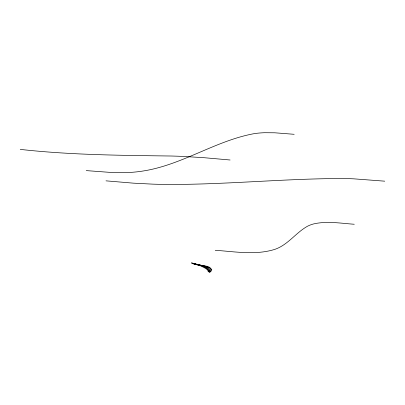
<?xml version="1.0" encoding="UTF-8"?>
<svg xmlns="http://www.w3.org/2000/svg" width="405" height="405" viewBox="0 0 405 405"><rect width="100%" height="100%" fill="white"/><g stroke="black" fill="none" stroke-linecap="round" stroke-linejoin="round"><path stroke-width="0.61" d="M294.167 134.303L274.782 132.794L264.485 132.713A400.418 179.486 64.3 0 0 254.31 133.625C215.683 140.621 182.402 164.789 143.481 170.945A596.499 267.376 64.3 0 1 130.228 172.424L112.975 172.596L86.224 170.606M230.086 159.995L203.756 157.677L182.979 156.421A183.87 15.729 -3.2 0 0 171.244 156.016C120.857 155.358 70.389 155.004 20.25 149.389M384.75 181.177L353.59 178.823A400.418 82.311 -15.8 0 0 341.056 178.514C283.854 178.701 226.81 184.533 169.594 184.457A596.499 122.619 -15.8 0 1 152.893 184.148L133.382 183.156L106.009 180.848M354.269 224.254C340.752 223.322 326.896 220.811 313.495 223.955A183.87 69.346 49.4 0 0 307.228 226.385C295.685 232.926 287.828 244.924 274.944 249.328C255.606 255.444 235.001 251.611 215.232 250.285M208.818 270.874L208.464 271.704L208.15 271.542L207.927 270.388L206.601 269.133A10.965 1.828 22.1 0 0 205.178 268.191L201.052 266.019L197.367 264.921A75.214 12.545 22.1 0 1 194.354 264.09L192.699 263.549C198.126 265.3 205.502 265.548 208.818 270.874M209.42 270.737L208.777 271.866L209.091 272.028C211.314 270.373 208.681 267.852 206.94 267.163C202.211 265.133 196.957 264.774 192.071 263.225L192.385 263.387A95.929 15.998 22.1 0 0 196.724 264.48C201.088 265.71 207.254 266.095 209.42 270.737M211.764 269.755L210.944 271.37L209.719 272.357L209.405 272.195C212.104 271.016 210.615 267.908 208.367 267.3C202.971 265.072 196.936 264.85 191.444 262.901A90.892 15.157 22.1 0 0 197.377 264.354C201.766 266.323 209.365 264.809 211.764 269.755"/></g></svg>
